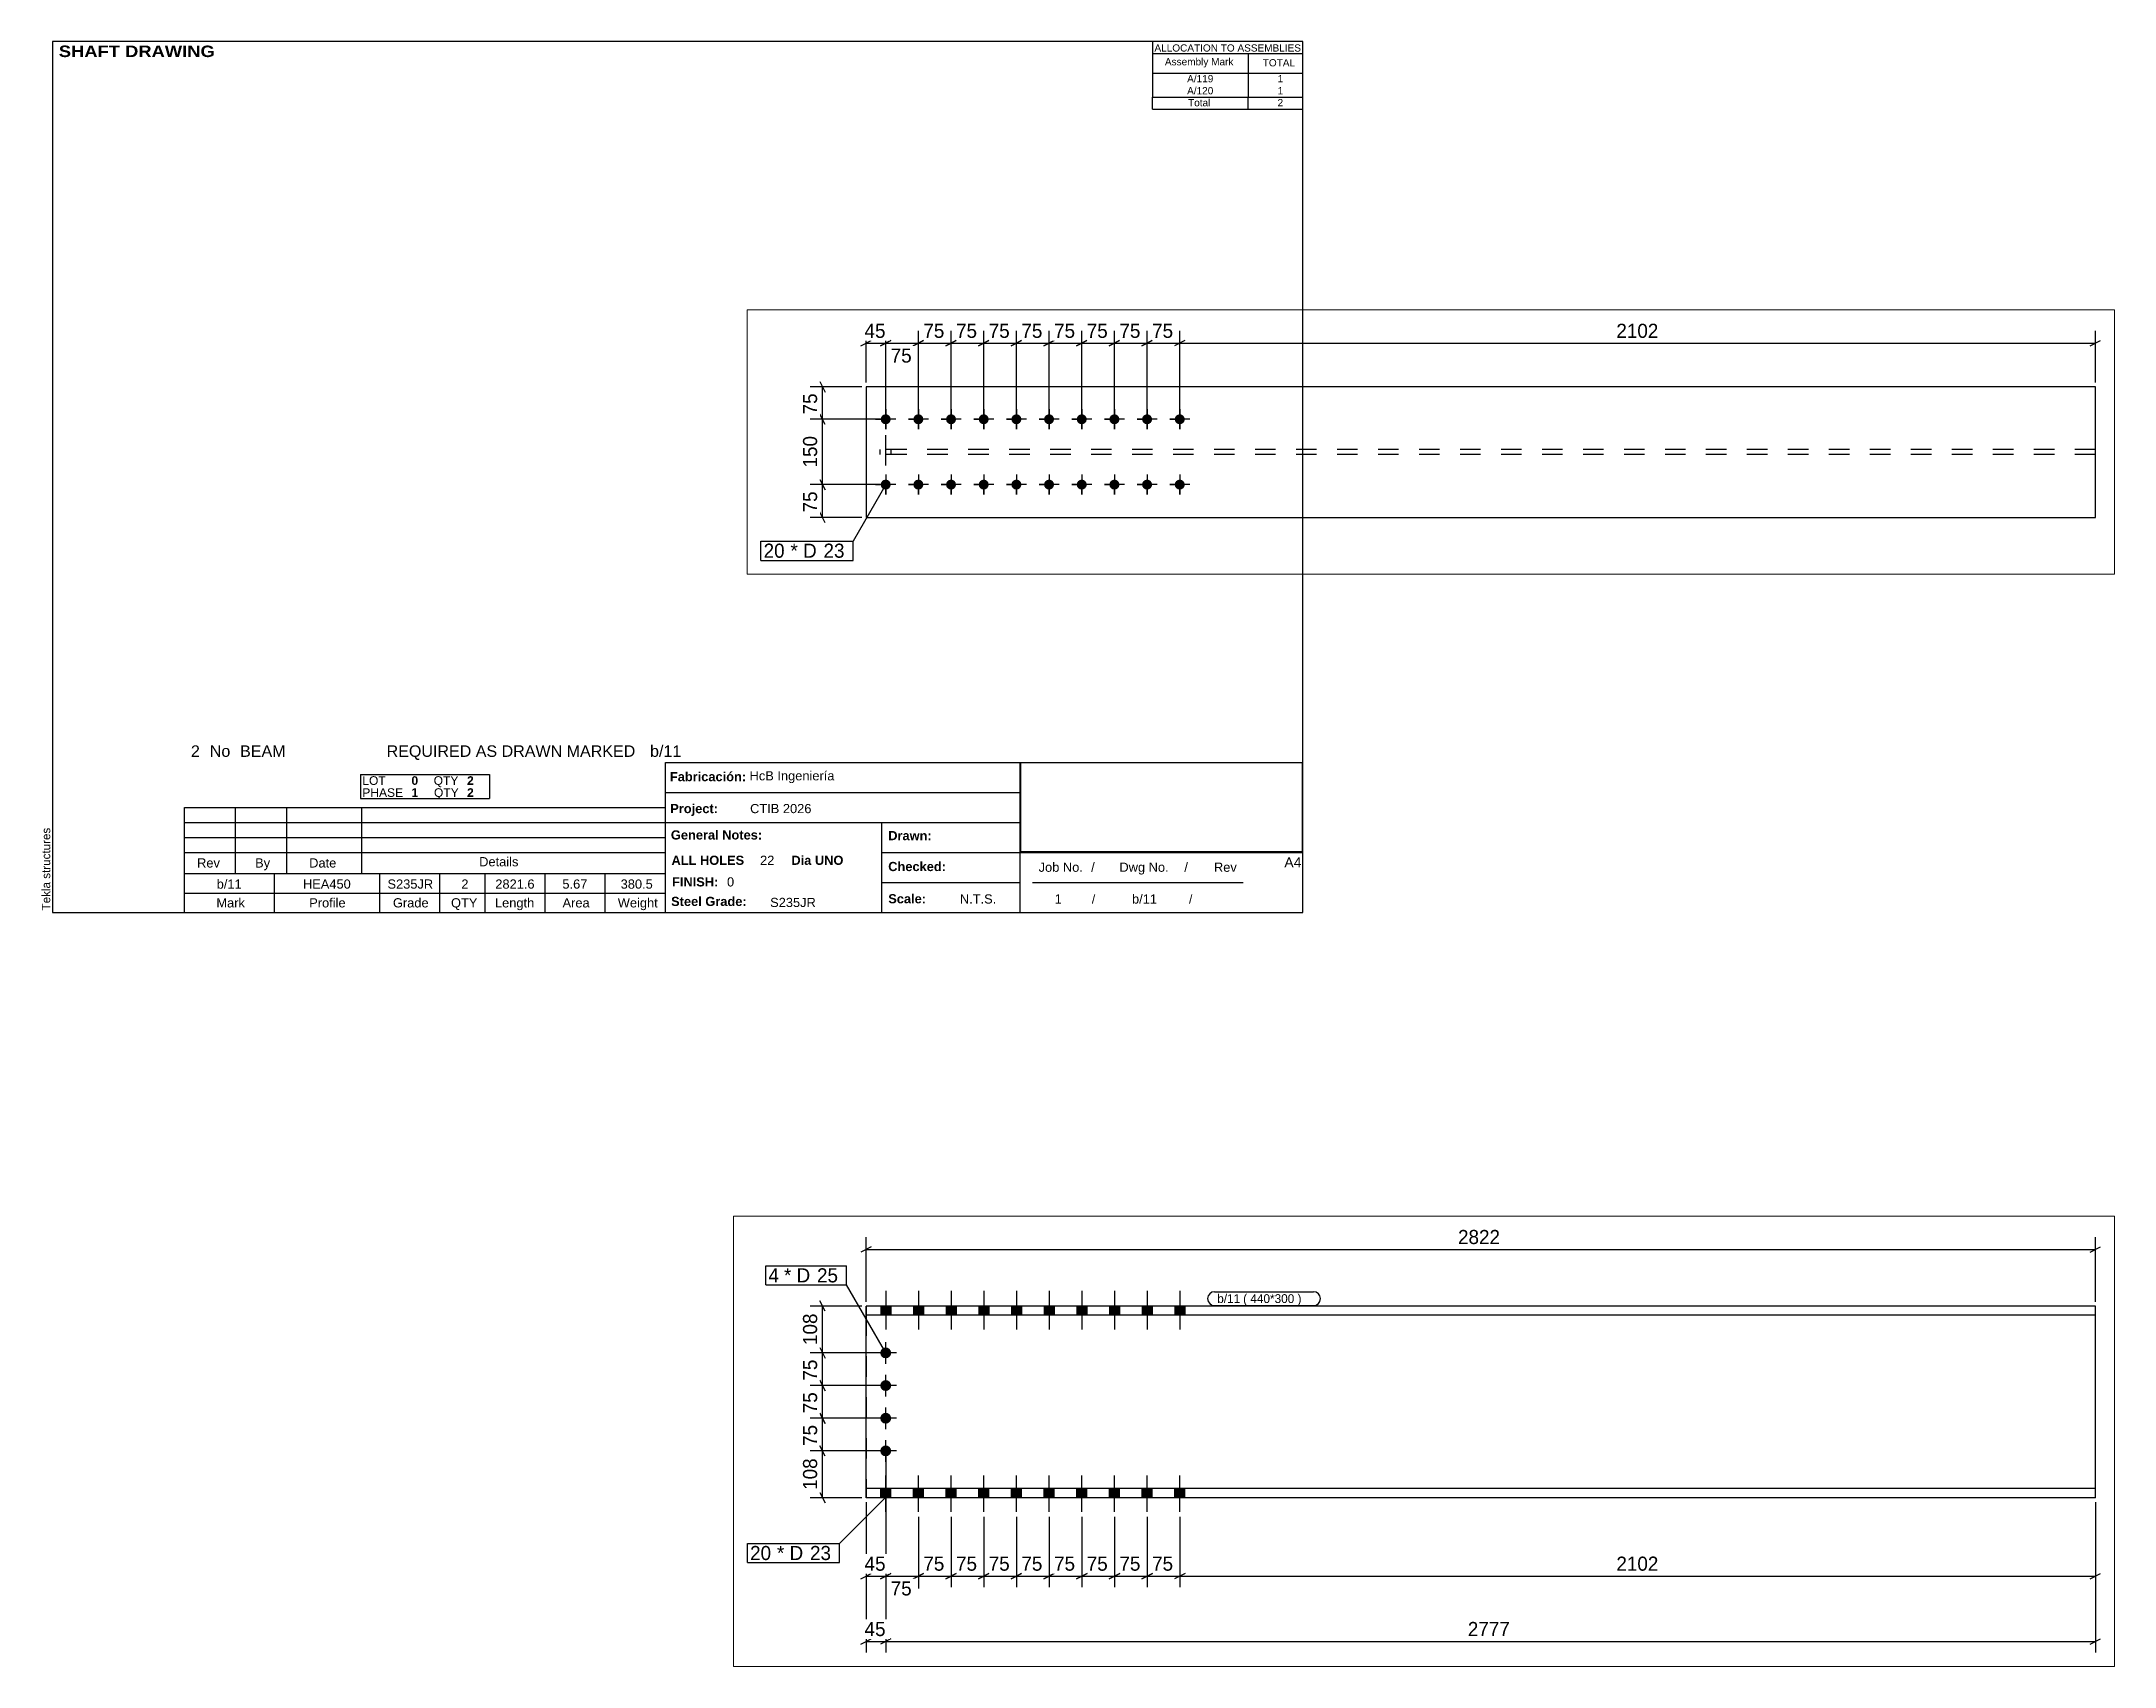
# Paper-space layout 'Layout1' of a CAD drawing. Header units: millimetres. Extents: x 2 to 478, y -168 to 205.
# The model-space entities are those that its viewports show. They can reach past a viewport. Long polylines and large blocks are cut down to what shows.
import ezdxf

# ---------------------------------------------------------------- set-up
doc = ezdxf.new("R2010")
doc.units = ezdxf.units.MM
doc.linetypes.add('DXK_LINE_DOT2', pattern=[3.9198, 1.9599, -1.9599])
doc.linetypes.add('DXK_LINE_DOT4', pattern=[0.9408, 0.4704, -0.4704])
doc.layers.add('Viewport layer', color=7, linetype='Continuous', plot=False)
doc.styles.add('Arial', font='ARIAL.TTF', dxfattribs={"height": 0.2})
doc.styles.add('Arial Black', font='ARIBLK.TTF', dxfattribs={"height": 0.2})
doc.styles.add('Arial Bold', font='ARIALBD.TTF', dxfattribs={"height": 0.2})
doc.styles.add('Comic Sans MS', font='COMIC.TTF', dxfattribs={"height": 0.2})

msp = doc.modelspace()

# ---------------------------------------------------------------- hatches: boundary and pattern name
at = {"linetype": 'Continuous'}
for points in [[(8476.6, 806.6), (8499.6, 806.6), (8499.6, 827.6), (8476.6, 827.6)], [(8476.6, 806.6), (8499.6, 806.6), (8499.6, 827.6), (8476.6, 827.6)], [(8551.6, 806.6), (8574.6, 806.6), (8574.6, 827.6), (8551.6, 827.6)], [(8551.6, 806.6), (8574.6, 806.6), (8574.6, 827.6), (8551.6, 827.6)], [(8626.6, 806.6), (8649.6, 806.6), (8649.6, 827.6), (8626.6, 827.6)], [(8626.6, 806.6), (8649.6, 806.6), (8649.6, 827.6), (8626.6, 827.6)], [(8701.6, 806.6), (8724.6, 806.6), (8724.6, 827.6), (8701.6, 827.6)], [(8701.6, 806.6), (8724.6, 806.6), (8724.6, 827.6), (8701.6, 827.6)], [(8776.6, 806.6), (8799.6, 806.6), (8799.6, 827.6), (8776.6, 827.6)], [(8776.6, 806.6), (8799.6, 806.6), (8799.6, 827.6), (8776.6, 827.6)], [(8851.6, 806.6), (8874.6, 806.6), (8874.6, 827.6), (8851.6, 827.6)], [(8851.6, 806.6), (8874.6, 806.6), (8874.6, 827.6), (8851.6, 827.6)], [(8926.6, 806.6), (8949.6, 806.6), (8949.6, 827.6), (8926.6, 827.6)], [(8926.6, 806.6), (8949.6, 806.6), (8949.6, 827.6), (8926.6, 827.6)], [(9001.6, 806.6), (9024.6, 806.6), (9024.6, 827.6), (9001.6, 827.6)], [(9001.6, 806.6), (9024.6, 806.6), (9024.6, 827.6), (9001.6, 827.6)], [(9076.6, 806.6), (9099.6, 806.6), (9099.6, 827.6), (9076.6, 827.6)], [(9076.6, 806.6), (9099.6, 806.6), (9099.6, 827.6), (9076.6, 827.6)], [(9151.6, 806.6), (9174.6, 806.6), (9174.6, 827.6), (9151.6, 827.6)], [(9151.6, 806.6), (9174.6, 806.6), (9174.6, 827.6), (9151.6, 827.6)], [(8475.6, 720.1, -1), (8500.6, 720.1, -1)], [(8475.6, 645.1, -1), (8500.6, 645.1, -1)], [(8475.6, 570.1, -1), (8500.6, 570.1, -1)], [(8475.6, 495.1, -1), (8500.6, 495.1, -1)], [(8476.6, 387.6), (8499.6, 387.6), (8499.6, 408.6), (8476.6, 408.6)], [(8476.6, 387.6), (8499.6, 387.6), (8499.6, 408.6), (8476.6, 408.6)], [(8551.6, 387.6), (8574.6, 387.6), (8574.6, 408.6), (8551.6, 408.6)], [(8551.6, 387.6), (8574.6, 387.6), (8574.6, 408.6), (8551.6, 408.6)], [(8626.6, 387.6), (8649.6, 387.6), (8649.6, 408.6), (8626.6, 408.6)], [(8626.6, 387.6), (8649.6, 387.6), (8649.6, 408.6), (8626.6, 408.6)], [(8701.6, 387.6), (8724.6, 387.6), (8724.6, 408.6), (8701.6, 408.6)], [(8701.6, 387.6), (8724.6, 387.6), (8724.6, 408.6), (8701.6, 408.6)], [(8776.6, 387.6), (8799.6, 387.6), (8799.6, 408.6), (8776.6, 408.6)], [(8776.6, 387.6), (8799.6, 387.6), (8799.6, 408.6), (8776.6, 408.6)], [(8851.6, 387.6), (8874.6, 387.6), (8874.6, 408.6), (8851.6, 408.6)], [(8851.6, 387.6), (8874.6, 387.6), (8874.6, 408.6), (8851.6, 408.6)], [(8926.6, 387.6), (8949.6, 387.6), (8949.6, 408.6), (8926.6, 408.6)], [(8926.6, 387.6), (8949.6, 387.6), (8949.6, 408.6), (8926.6, 408.6)], [(9001.6, 387.6), (9024.6, 387.6), (9024.6, 408.6), (9001.6, 408.6)], [(9001.6, 387.6), (9024.6, 387.6), (9024.6, 408.6), (9001.6, 408.6)], [(9076.6, 387.6), (9099.6, 387.6), (9099.6, 408.6), (9076.6, 408.6)], [(9076.6, 387.6), (9099.6, 387.6), (9099.6, 408.6), (9076.6, 408.6)], [(9151.6, 387.6), (9174.6, 387.6), (9174.6, 408.6), (9151.6, 408.6)], [(9151.6, 387.6), (9174.6, 387.6), (9174.6, 408.6), (9151.6, 408.6)], [(318.2, 344.4, -1), (318.2, 367.4, -1)], [(393.2, 344.4, -1), (393.2, 367.4, -1)], [(468.2, 344.4, -1), (468.2, 367.4, -1)], [(543.2, 344.4, -1), (543.2, 367.4, -1)], [(618.2, 344.4, -1), (618.2, 367.4, -1)], [(693.2, 344.4, -1), (693.2, 367.4, -1)], [(768.2, 344.4, -1), (768.2, 367.4, -1)], [(843.2, 344.4, -1), (843.2, 367.4, -1)], [(918.2, 344.4, -1), (918.2, 367.4, -1)], [(993.2, 344.4, -1), (993.2, 367.4, -1)], [(318.2, 194.4, -1), (318.2, 217.4, -1)], [(393.2, 194.4, -1), (393.2, 217.4, -1)], [(468.2, 194.4, -1), (468.2, 217.4, -1)], [(543.2, 194.4, -1), (543.2, 217.4, -1)], [(618.2, 194.4, -1), (618.2, 217.4, -1)], [(693.2, 194.4, -1), (693.2, 217.4, -1)], [(768.2, 194.4, -1), (768.2, 217.4, -1)], [(843.2, 194.4, -1), (843.2, 217.4, -1)], [(918.2, 194.4, -1), (918.2, 217.4, -1)], [(993.2, 194.4, -1), (993.2, 217.4, -1)]]:
    msp.add_hatch(color=3, dxfattribs=at).paths.add_polyline_path(points)

# ---------------------------------------------------------------- linework, layer by layer
at = {"color": 8, "linetype": 'Continuous'}
for p, q in [((8455, 963.6), (8431, 951.6)), ((8443, 837.6), (8443, 986)), ((8443, 957.6), (11264.6, 957.6)), ((11252.6, 951.6), (11276.6, 963.6)), ((11264.6, 837.6), (11264.6, 986)), ((8433, 827.6), (8314.6, 827.6)), ((8349, 815.6), (8337, 839.6)), ((8343, 720.1), (8343, 827.6)), ((8478.1, 720.1), (8314.6, 720.1)), ((8337, 732.1), (8349, 708.1)), ((8478.1, 645.1), (8314.6, 645.1)), ((8349, 633.1), (8337, 657.1)), ((8349, 558.1), (8337, 582.1)), ((261.2, 524.4), (285.2, 536.4)), ((273.2, 440.4), (273.2, 558.8)), ((306.2, 524.4), (330.2, 536.4)), ((318.2, 365.9), (318.2, 556)), ((381.2, 524.4), (405.2, 536.4)), ((393.2, 365.9), (393.2, 558.8)), ((456.2, 524.4), (480.2, 536.4)), ((468.2, 365.9), (468.2, 558.8)), ((531.2, 524.4), (555.2, 536.4)), ((543.2, 365.9), (543.2, 558.8)), ((606.2, 524.4), (630.2, 536.4)), ((618.2, 365.9), (618.2, 558.8)), ((618.2, 530.4), (693.2, 530.4)), ((705.2, 536.4), (681.2, 524.4)), ((693.2, 365.9), (693.2, 558.8)), ((756.2, 524.4), (780.2, 536.4)), ((768.2, 365.9), (768.2, 558.8)), ((831.2, 524.4), (855.2, 536.4)), ((843.2, 365.9), (843.2, 558.8)), ((906.2, 524.4), (930.2, 536.4)), ((918.2, 365.9), (918.2, 558.8)), ((918.2, 530.4), (993.2, 530.4)), ((1005.2, 536.4), (981.2, 524.4)), ((1005.2, 536.4), (981.2, 524.4)), ((993.2, 365.9), (993.2, 558.8)), ((993.2, 365.9), (993.2, 558.8)), ((993.2, 530.4), (3094.8, 530.4)), ((3082.8, 524.4), (3106.8, 536.4)), ((3094.8, 440.4), (3094.8, 558.8)), ((8478.1, 570.1), (8314.6, 570.1)), ((8478.1, 495.1), (8314.6, 495.1)), ((8349, 483.1), (8337, 507.1)), ((8488.1, 485.1), (8488.1, 32)), ((8488.1, 485.1), (8488.1, 32)), ((8488.1, 485.1), (8488.1, 179.2)), ((263.2, 430.4), (144.8, 430.4)), ((167.2, 442.4), (179.2, 418.4)), ((173.2, 355.9), (173.2, 430.4)), ((8433, 387.6), (8314.6, 387.6)), ((8337, 399.6), (8349, 375.6)), ((308.2, 355.9), (144.8, 355.9)), ((308.2, 355.9), (144.8, 355.9)), ((179.2, 343.9), (167.2, 367.9)), ((173.2, 205.9), (173.2, 355.9)), ((8443, 377.6), (8443, 32)), ((8443, 377.6), (8443, 182)), ((8563.1, 343.6), (8563.1, 182)), ((8638.1, 343.6), (8638.1, 182)), ((8713.1, 343.6), (8713.1, 182)), ((8788.1, 343.6), (8788.1, 182)), ((8863.1, 343.6), (8863.1, 182)), ((8938.1, 343.6), (8938.1, 182)), ((9013.1, 343.6), (9013.1, 182)), ((9088.1, 343.6), (9088.1, 182)), ((9163.1, 343.6), (9163.1, 182)), ((9163.1, 343.6), (9163.1, 182)), ((11264.6, 377.6), (11264.6, 32)), ((11264.6, 377.6), (11264.6, 182)), ((308.2, 205.9), (144.8, 205.9)), ((308.2, 205.9), (144.8, 205.9)), ((167.2, 217.9), (179.2, 193.9)), ((173.2, 130.4), (173.2, 205.9)), ((8431, 201.6), (8455, 213.6)), ((8476.1, 201.6), (8500.1, 213.6)), ((8551.1, 201.6), (8575.1, 213.6)), ((8626.1, 201.6), (8650.1, 213.6)), ((8701.1, 201.6), (8725.1, 213.6)), ((8776.1, 201.6), (8800.1, 213.6)), ((8788.1, 207.6), (8863.1, 207.6)), ((8875.1, 213.6), (8851.1, 201.6)), ((8926.1, 201.6), (8950.1, 213.6)), ((9001.1, 201.6), (9025.1, 213.6)), ((9076.1, 201.6), (9100.1, 213.6)), ((9088.1, 207.6), (9163.1, 207.6)), ((9175.1, 213.6), (9151.1, 201.6)), ((9175.1, 213.6), (9151.1, 201.6)), ((9163.1, 207.6), (11264.6, 207.6)), ((11252.6, 201.6), (11276.6, 213.6)), ((263.2, 130.4), (144.8, 130.4)), ((179.2, 118.4), (167.2, 142.4)), ((8431, 51.6), (8455, 63.6)), ((8443, 57.6), (8488.1, 57.6)), ((8500.1, 63.6), (8476.1, 51.6)), ((8500.1, 63.6), (8476.1, 51.6)), ((8488.1, 57.6), (11264.6, 57.6)), ((11252.6, 51.6), (11276.6, 63.6))]:
    msp.add_line(p, q, dxfattribs=at)
at = {"color": 3, "linetype": 'Continuous'}
for p, q in [((8488.1, 862.3), (8488.1, 774.1)), ((8488.1, 862.3), (8488.1, 774.1)), ((8563.1, 862.3), (8563.1, 774.1)), ((8563.1, 862.3), (8563.1, 774.1)), ((8638.1, 862.3), (8638.1, 774.1)), ((8638.1, 862.3), (8638.1, 774.1)), ((8713.1, 862.3), (8713.1, 774.1)), ((8713.1, 862.3), (8713.1, 774.1)), ((8788.1, 862.3), (8788.1, 774.1)), ((8788.1, 862.3), (8788.1, 774.1)), ((8863.1, 862.3), (8863.1, 774.1)), ((8863.1, 862.3), (8863.1, 774.1)), ((8938.1, 862.3), (8938.1, 774.1)), ((8938.1, 862.3), (8938.1, 774.1)), ((9013.1, 862.3), (9013.1, 774.1)), ((9013.1, 862.3), (9013.1, 774.1)), ((9088.1, 862.3), (9088.1, 774.1)), ((9088.1, 862.3), (9088.1, 774.1)), ((9163.1, 862.3), (9163.1, 774.1)), ((9163.1, 862.3), (9163.1, 774.1)), ((8476.6, 827.6), (8476.6, 806.6)), ((8476.6, 827.6), (8476.6, 806.6)), ((8499.6, 827.6), (8499.6, 806.6)), ((8499.6, 827.6), (8499.6, 806.6)), ((8551.6, 827.6), (8551.6, 806.6)), ((8551.6, 827.6), (8551.6, 806.6)), ((8574.6, 827.6), (8574.6, 806.6)), ((8574.6, 827.6), (8574.6, 806.6)), ((8626.6, 827.6), (8626.6, 806.6)), ((8626.6, 827.6), (8626.6, 806.6)), ((8649.6, 827.6), (8649.6, 806.6)), ((8649.6, 827.6), (8649.6, 806.6)), ((8701.6, 827.6), (8701.6, 806.6)), ((8701.6, 827.6), (8701.6, 806.6)), ((8724.6, 827.6), (8724.6, 806.6)), ((8724.6, 827.6), (8724.6, 806.6)), ((8776.6, 827.6), (8776.6, 806.6)), ((8776.6, 827.6), (8776.6, 806.6)), ((8799.6, 827.6), (8799.6, 806.6)), ((8799.6, 827.6), (8799.6, 806.6)), ((8851.6, 827.6), (8851.6, 806.6)), ((8851.6, 827.6), (8851.6, 806.6)), ((8874.6, 827.6), (8874.6, 806.6)), ((8874.6, 827.6), (8874.6, 806.6)), ((8926.6, 827.6), (8926.6, 806.6)), ((8926.6, 827.6), (8926.6, 806.6)), ((8949.6, 827.6), (8949.6, 806.6)), ((8949.6, 827.6), (8949.6, 806.6)), ((9001.6, 827.6), (9001.6, 806.6)), ((9001.6, 827.6), (9001.6, 806.6)), ((9024.6, 827.6), (9024.6, 806.6)), ((9024.6, 827.6), (9024.6, 806.6)), ((9076.6, 827.6), (9076.6, 806.6)), ((9076.6, 827.6), (9076.6, 806.6)), ((9099.6, 827.6), (9099.6, 806.6)), ((9099.6, 827.6), (9099.6, 806.6)), ((9151.6, 827.6), (9151.6, 806.6)), ((9151.6, 827.6), (9151.6, 806.6)), ((9174.6, 827.6), (9174.6, 806.6)), ((9174.6, 827.6), (9174.6, 806.6)), ((8513.1, 720.1), (8463.1, 720.1)), ((8488.1, 695.1), (8488.1, 745.1)), ((8488.1, 620.1), (8488.1, 670.1)), ((8513.1, 645.1), (8463.1, 645.1)), ((8488.1, 545.1), (8488.1, 595.1)), ((8513.1, 570.1), (8463.1, 570.1)), ((8513.1, 495.1), (8463.1, 495.1)), ((8488.1, 470.1), (8488.1, 520.1)), ((8488.1, 355.4), (8488.1, 438.6)), ((8488.1, 355.4), (8488.1, 438.6)), ((8563.1, 355.4), (8563.1, 438.6)), ((8563.1, 355.4), (8563.1, 438.6)), ((8638.1, 355.4), (8638.1, 438.6)), ((8638.1, 355.4), (8638.1, 438.6)), ((8713.1, 355.4), (8713.1, 438.6)), ((8713.1, 355.4), (8713.1, 438.6)), ((8788.1, 355.4), (8788.1, 438.6)), ((8788.1, 355.4), (8788.1, 438.6)), ((8863.1, 355.4), (8863.1, 438.6)), ((8863.1, 355.4), (8863.1, 438.6)), ((8938.1, 355.4), (8938.1, 438.6)), ((8938.1, 355.4), (8938.1, 438.6)), ((9013.1, 355.4), (9013.1, 438.6)), ((9013.1, 355.4), (9013.1, 438.6)), ((9088.1, 355.4), (9088.1, 438.6)), ((9088.1, 355.4), (9088.1, 438.6)), ((9163.1, 355.4), (9163.1, 438.6)), ((9163.1, 355.4), (9163.1, 438.6)), ((8476.6, 387.6), (8476.6, 408.6)), ((8476.6, 387.6), (8476.6, 408.6)), ((8499.6, 387.6), (8499.6, 408.6)), ((8499.6, 387.6), (8499.6, 408.6)), ((8551.6, 387.6), (8551.6, 408.6)), ((8551.6, 387.6), (8551.6, 408.6)), ((8574.6, 387.6), (8574.6, 408.6)), ((8574.6, 387.6), (8574.6, 408.6)), ((8626.6, 387.6), (8626.6, 408.6)), ((8626.6, 387.6), (8626.6, 408.6)), ((8649.6, 387.6), (8649.6, 408.6)), ((8649.6, 387.6), (8649.6, 408.6)), ((8701.6, 387.6), (8701.6, 408.6)), ((8701.6, 387.6), (8701.6, 408.6)), ((8724.6, 387.6), (8724.6, 408.6)), ((8724.6, 387.6), (8724.6, 408.6)), ((8776.6, 387.6), (8776.6, 408.6)), ((8776.6, 387.6), (8776.6, 408.6)), ((8799.6, 387.6), (8799.6, 408.6)), ((8799.6, 387.6), (8799.6, 408.6)), ((8851.6, 387.6), (8851.6, 408.6)), ((8851.6, 387.6), (8851.6, 408.6)), ((8874.6, 387.6), (8874.6, 408.6)), ((8874.6, 387.6), (8874.6, 408.6)), ((8926.6, 387.6), (8926.6, 408.6)), ((8926.6, 387.6), (8926.6, 408.6)), ((8949.6, 387.6), (8949.6, 408.6)), ((8949.6, 387.6), (8949.6, 408.6)), ((9001.6, 387.6), (9001.6, 408.6)), ((9001.6, 387.6), (9001.6, 408.6)), ((9024.6, 387.6), (9024.6, 408.6)), ((9024.6, 387.6), (9024.6, 408.6)), ((9076.6, 387.6), (9076.6, 408.6)), ((9076.6, 387.6), (9076.6, 408.6)), ((9099.6, 387.6), (9099.6, 408.6)), ((9099.6, 387.6), (9099.6, 408.6)), ((9151.6, 387.6), (9151.6, 408.6)), ((9151.6, 387.6), (9151.6, 408.6)), ((9174.6, 387.6), (9174.6, 408.6)), ((9174.6, 387.6), (9174.6, 408.6)), ((341.2, 355.9), (295.2, 355.9)), ((295.2, 355.9), (310.6, 355.9)), ((318.2, 378.9), (318.2, 332.9)), ((318.2, 378.9), (318.2, 363.6)), ((318.2, 332.9), (318.2, 348.2)), ((341.2, 355.9), (325.9, 355.9)), ((416.2, 355.9), (370.2, 355.9)), ((370.2, 355.9), (385.6, 355.9)), ((393.2, 378.9), (393.2, 332.9)), ((393.2, 378.9), (393.2, 363.6)), ((393.2, 332.9), (393.2, 348.2)), ((416.2, 355.9), (400.9, 355.9)), ((491.2, 355.9), (445.2, 355.9)), ((445.2, 355.9), (460.6, 355.9)), ((468.2, 378.9), (468.2, 332.9)), ((468.2, 378.9), (468.2, 363.6)), ((468.2, 332.9), (468.2, 348.2)), ((491.2, 355.9), (475.9, 355.9)), ((566.2, 355.9), (520.2, 355.9)), ((520.2, 355.9), (535.6, 355.9)), ((543.2, 378.9), (543.2, 332.9)), ((543.2, 378.9), (543.2, 363.6)), ((543.2, 332.9), (543.2, 348.2)), ((566.2, 355.9), (550.9, 355.9)), ((641.2, 355.9), (595.2, 355.9)), ((595.2, 355.9), (610.6, 355.9)), ((618.2, 378.9), (618.2, 332.9)), ((618.2, 378.9), (618.2, 363.6)), ((618.2, 332.9), (618.2, 348.2)), ((641.2, 355.9), (625.9, 355.9)), ((716.2, 355.9), (670.2, 355.9)), ((670.2, 355.9), (685.6, 355.9)), ((693.2, 378.9), (693.2, 332.9)), ((693.2, 378.9), (693.2, 363.6)), ((693.2, 332.9), (693.2, 348.2)), ((716.2, 355.9), (700.9, 355.9)), ((791.2, 355.9), (745.2, 355.9)), ((745.2, 355.9), (760.6, 355.9)), ((768.2, 378.9), (768.2, 332.9)), ((768.2, 378.9), (768.2, 363.6)), ((768.2, 332.9), (768.2, 348.2)), ((791.2, 355.9), (775.9, 355.9)), ((866.2, 355.9), (820.2, 355.9)), ((820.2, 355.9), (835.6, 355.9)), ((843.2, 378.9), (843.2, 332.9)), ((843.2, 378.9), (843.2, 363.6)), ((843.2, 332.9), (843.2, 348.2)), ((866.2, 355.9), (850.9, 355.9)), ((941.2, 355.9), (895.2, 355.9)), ((895.2, 355.9), (910.6, 355.9)), ((918.2, 378.9), (918.2, 332.9)), ((918.2, 378.9), (918.2, 363.6)), ((918.2, 332.9), (918.2, 348.2)), ((941.2, 355.9), (925.9, 355.9)), ((1016.2, 355.9), (970.2, 355.9)), ((970.2, 355.9), (985.6, 355.9)), ((993.2, 378.9), (993.2, 332.9)), ((993.2, 378.9), (993.2, 363.6)), ((993.2, 332.9), (993.2, 348.2)), ((1016.2, 355.9), (1000.9, 355.9)), ((341.2, 205.9), (295.2, 205.9)), ((295.2, 205.9), (310.6, 205.9)), ((318.2, 228.9), (318.2, 182.9)), ((318.2, 228.9), (318.2, 213.6)), ((318.2, 182.9), (318.2, 198.2)), ((341.2, 205.9), (325.9, 205.9)), ((416.2, 205.9), (370.2, 205.9)), ((370.2, 205.9), (385.6, 205.9)), ((393.2, 228.9), (393.2, 182.9)), ((393.2, 228.9), (393.2, 213.6)), ((393.2, 182.9), (393.2, 198.2)), ((416.2, 205.9), (400.9, 205.9)), ((491.2, 205.9), (445.2, 205.9)), ((445.2, 205.9), (460.6, 205.9)), ((468.2, 228.9), (468.2, 182.9)), ((468.2, 228.9), (468.2, 213.6)), ((468.2, 182.9), (468.2, 198.2)), ((491.2, 205.9), (475.9, 205.9)), ((566.2, 205.9), (520.2, 205.9)), ((520.2, 205.9), (535.6, 205.9)), ((543.2, 228.9), (543.2, 182.9)), ((543.2, 228.9), (543.2, 213.6)), ((543.2, 182.9), (543.2, 198.2)), ((566.2, 205.9), (550.9, 205.9)), ((641.2, 205.9), (595.2, 205.9)), ((595.2, 205.9), (610.6, 205.9)), ((618.2, 228.9), (618.2, 182.9)), ((618.2, 228.9), (618.2, 213.6)), ((618.2, 182.9), (618.2, 198.2)), ((641.2, 205.9), (625.9, 205.9)), ((716.2, 205.9), (670.2, 205.9)), ((670.2, 205.9), (685.6, 205.9)), ((693.2, 228.9), (693.2, 182.9)), ((693.2, 228.9), (693.2, 213.6)), ((693.2, 182.9), (693.2, 198.2)), ((716.2, 205.9), (700.9, 205.9)), ((791.2, 205.9), (745.2, 205.9)), ((745.2, 205.9), (760.6, 205.9)), ((768.2, 228.9), (768.2, 182.9)), ((768.2, 228.9), (768.2, 213.6)), ((768.2, 182.9), (768.2, 198.2)), ((791.2, 205.9), (775.9, 205.9)), ((866.2, 205.9), (820.2, 205.9)), ((820.2, 205.9), (835.6, 205.9)), ((843.2, 228.9), (843.2, 182.9)), ((843.2, 228.9), (843.2, 213.6)), ((843.2, 182.9), (843.2, 198.2)), ((866.2, 205.9), (850.9, 205.9)), ((941.2, 205.9), (895.2, 205.9)), ((895.2, 205.9), (910.6, 205.9)), ((918.2, 228.9), (918.2, 182.9)), ((918.2, 228.9), (918.2, 213.6)), ((918.2, 182.9), (918.2, 198.2)), ((941.2, 205.9), (925.9, 205.9)), ((1016.2, 205.9), (970.2, 205.9)), ((970.2, 205.9), (985.6, 205.9)), ((993.2, 228.9), (993.2, 182.9)), ((993.2, 228.9), (993.2, 213.6)), ((993.2, 182.9), (993.2, 198.2)), ((1016.2, 205.9), (1000.9, 205.9))]:
    msp.add_line(p, q, dxfattribs=at)
at = {"color": 7, "linetype": 'Continuous'}
for p, q in [((8443, 806.6), (8443, 827.6)), ((8443, 827.6), (8443, 827.6)), ((11264.6, 827.6), (8443, 827.6)), ((11264.6, 387.6), (11264.6, 827.6)), ((8443, 408.6), (8443, 806.6)), ((8443, 806.6), (8443, 806.6)), ((11264.6, 806.6), (8443, 806.6)), ((273.2, 430.4), (273.2, 130.4)), ((3094.8, 430.4), (273.2, 430.4)), ((3094.8, 130.4), (3094.8, 430.4)), ((8443, 387.6), (8443, 408.6)), ((8443, 408.6), (8443, 408.6)), ((11264.6, 408.6), (8443, 408.6)), ((8443, 387.6), (8443, 387.6)), ((11264.6, 387.6), (8443, 387.6)), ((273.2, 130.4), (3094.8, 130.4))]:
    msp.add_line(p, q, dxfattribs=at)
at = {"color": 7, "linetype": 'DXK_LINE_DOT4'}
for p, q in [((8443, 827.6), (8443, 806.6)), ((8443, 806.6), (8443, 806.6)), ((8443, 806.6), (8443, 408.6)), ((8443, 408.6), (8443, 408.6)), ((8443, 408.6), (8443, 387.6)), ((3094.8, 286.2), (273.2, 286.2)), ((3094.8, 274.7), (273.2, 274.7))]:
    msp.add_line(p, q, dxfattribs=at)
at = {"color": 3, "linetype": 'DXK_LINE_DOT2'}
for p, q in [((305.7, 274.7), (305.7, 286.2)), ((305.7, 274.7), (305.7, 286.2)), ((305.7, 274.7), (305.7, 286.2)), ((305.7, 274.7), (305.7, 286.2)), ((318.2, 250), (318.2, 319.5)), ((318.2, 250), (318.2, 319.5)), ((318.2, 250), (318.2, 319.5)), ((318.2, 250), (318.2, 319.5)), ((330.7, 274.7), (330.7, 286.2)), ((330.7, 274.7), (330.7, 286.2)), ((330.7, 274.7), (330.7, 286.2)), ((330.7, 274.7), (330.7, 286.2))]:
    msp.add_line(p, q, dxfattribs=at)

# ---------------------------------------------------------------- wipeouts: each hides what was drawn before it
at = {"color": 0}
for points in [[(8245, 882), (8245, 914), (8218.9, 914), (8218.9, 882)], [(8228.9, 244.5), (8228.9, 276.5), (8176.8, 276.5), (8176.8, 244.5)], [(90.1, 38), (90.1, 70), (38, 70), (38, 38)]]:
    msp.add_wipeout(points, dxfattribs=at)

# ---------------------------------------------------------------- next in the draw order: wipeouts: each hides what was drawn before it
for points in [[(9912.3, 963.6), (9912.3, 1008.4), (9795.3, 1008.4), (9795.3, 963.6)], [(8245, 882), (8245, 914), (8218.9, 914), (8218.9, 882)], [(8337, 815.9), (8292.2, 815.9), (8292.2, 731.8), (8337, 731.8)], [(9302.5, 834.6), (9302.5, 854.6), (9249, 854.6), (9249, 834.6)], [(688.2, 536.4), (688.2, 581.2), (623.3, 581.2), (623.3, 536.4)], [(988.2, 536.4), (988.2, 581.2), (923.3, 581.2), (923.3, 536.4)], [(2099.1, 536.4), (2099.1, 581.2), (1988.9, 581.2), (1988.9, 536.4)], [(167.2, 323), (122.4, 323), (122.4, 238.8), (167.2, 238.8)], [(8228.9, 244.5), (8228.9, 276.5), (8176.8, 276.5), (8176.8, 244.5)], [(8858, 213.6), (8858, 258.4), (8793.1, 258.4), (8793.1, 213.6)], [(9158, 213.6), (9158, 258.4), (9093.1, 258.4), (9093.1, 213.6)], [(10269, 213.6), (10269, 258.4), (10158.8, 258.4), (10158.8, 213.6)], [(8498, 63.6), (8498, 108.4), (8433.1, 108.4), (8433.1, 63.6)], [(9934.9, 63.6), (9934.9, 108.4), (9817.8, 108.4), (9817.8, 63.6)], [(90.1, 38), (90.1, 70), (38, 70), (38, 38)]]:
    msp.add_wipeout(points, dxfattribs=at)

# ---------------------------------------------------------------- next in the draw order: linework, layer by layer
at = {"color": 7, "linetype": 'Continuous'}
for p, q in [((8212.9, 876), (8212.9, 920)), ((8170.8, 238.5), (8170.8, 282.5)), ((32, 32), (32, 76))]:
    msp.add_line(p, q, dxfattribs=at)
at = {"color": 8, "linetype": 'Continuous'}
for p, q in [((8478.1, 720.1), (8314.6, 720.1)), ((8337, 732.1), (8349, 708.1)), ((8343, 645.1), (8343, 720.1)), ((543.2, 530.4), (618.2, 530.4)), ((630.2, 536.4), (606.2, 524.4)), ((618.2, 365.9), (618.2, 558.8)), ((681.2, 524.4), (705.2, 536.4)), ((693.2, 365.9), (693.2, 558.8)), ((843.2, 530.4), (918.2, 530.4)), ((930.2, 536.4), (906.2, 524.4)), ((918.2, 365.9), (918.2, 558.8)), ((179.2, 343.9), (167.2, 367.9)), ((8788.1, 343.6), (8788.1, 182)), ((8863.1, 343.6), (8863.1, 182)), ((9088.1, 343.6), (9088.1, 182)), ((167.2, 217.9), (179.2, 193.9)), ((8713.1, 207.6), (8788.1, 207.6)), ((8800.1, 213.6), (8776.1, 201.6)), ((8851.1, 201.6), (8875.1, 213.6)), ((9013.1, 207.6), (9088.1, 207.6)), ((9100.1, 213.6), (9076.1, 201.6))]:
    msp.add_line(p, q, dxfattribs=at)

# ---------------------------------------------------------------- next in the draw order: texts
at = {"color": 3, "style": 'Comic Sans MS'}
for s, p in [('2822', (9801.7, 970)), ('75', (629.7, 542.8)), ('75', (929.7, 542.8)), ('2102', (1995.3, 542.8)), ('75', (8799.5, 220)), ('75', (9099.5, 220)), ('2102', (10165.2, 220)), ('45', (8439.5, 70)), ('2777', (9824.2, 70))]:
    msp.add_text(s, height=32.38, dxfattribs=at).set_placement(p)
for s, p in [('108', (8330.6, 738.2)), ('150', (160.8, 245.2))]:
    msp.add_text(s, height=32.38, rotation=90.0002, dxfattribs=at).set_placement(p)

# ---------------------------------------------------------------- next in the draw order: wipeouts: each hides what was drawn before it
at = {"color": 0}
for points in [[(8320.8, 882), (8320.8, 914), (8254.6, 914), (8254.6, 882)], [(9302.5, 834.6), (9302.5, 854.6), (9249, 854.6), (9249, 834.6)], [(8304.7, 244.5), (8304.7, 276.5), (8238.5, 276.5), (8238.5, 244.5)], [(165.9, 38), (165.9, 70), (99.7, 70), (99.7, 38)]]:
    msp.add_wipeout(points, dxfattribs=at)

# ---------------------------------------------------------------- next in the draw order: linework, layer by layer
at = {"color": 7, "linetype": 'Continuous'}
msp.add_arc((9243, 844.6), 16, 90, 270, dxfattribs=at)

# ---------------------------------------------------------------- next in the draw order: wipeouts: each hides what was drawn before it
at = {"color": 0}
for points in [[(8320.8, 882), (8320.8, 914), (8254.6, 914), (8254.6, 882)], [(9463.9, 834.6), (9463.9, 854.6), (9308.5, 854.6), (9308.5, 834.6)], [(8337, 715.1), (8292.2, 715.1), (8292.2, 650.1), (8337, 650.1)], [(613.2, 536.4), (613.2, 581.2), (548.3, 581.2), (548.3, 536.4)], [(913.2, 536.4), (913.2, 581.2), (848.3, 581.2), (848.3, 536.4)], [(167.2, 425.6), (122.4, 425.6), (122.4, 360.7), (167.2, 360.7)], [(8304.7, 244.5), (8304.7, 276.5), (8238.5, 276.5), (8238.5, 244.5)], [(8783, 213.6), (8783, 258.4), (8718.1, 258.4), (8718.1, 213.6)], [(9083, 213.6), (9083, 258.4), (9018.1, 258.4), (9018.1, 213.6)], [(167.2, 200.6), (122.4, 200.6), (122.4, 135.7), (167.2, 135.7)], [(165.9, 38), (165.9, 70), (99.7, 70), (99.7, 38)]]:
    msp.add_wipeout(points, dxfattribs=at)

# ---------------------------------------------------------------- next in the draw order: linework, layer by layer
at = {"color": 8, "linetype": 'Continuous'}
for p, q in [((8478.1, 645.1), (8314.6, 645.1)), ((8337, 657.1), (8349, 633.1)), ((8343, 570.1), (8343, 645.1)), ((468.2, 530.4), (543.2, 530.4)), ((555.2, 536.4), (531.2, 524.4)), ((543.2, 365.9), (543.2, 558.8)), ((768.2, 530.4), (843.2, 530.4)), ((855.2, 536.4), (831.2, 524.4)), ((843.2, 365.9), (843.2, 558.8)), ((8713.1, 343.6), (8713.1, 182)), ((9013.1, 343.6), (9013.1, 182)), ((8638.1, 207.6), (8713.1, 207.6)), ((8725.1, 213.6), (8701.1, 201.6)), ((8938.1, 207.6), (9013.1, 207.6)), ((9025.1, 213.6), (9001.1, 201.6))]:
    msp.add_line(p, q, dxfattribs=at)

# ---------------------------------------------------------------- next in the draw order: texts
at = {"color": 3, "style": 'Comic Sans MS'}
for s, height, p in [('4', 32.4, (8218.9, 882)), ('75', 32.38, (554.7, 542.8)), ('75', 32.38, (854.7, 542.8)), ('20', 32.38, (8176.8, 244.5)), ('75', 32.38, (8724.5, 220)), ('75', 32.38, (9024.5, 220)), ('20', 32.38, (38, 38))]:
    msp.add_text(s, height=height, dxfattribs=at).set_placement(p)
for p in [(8330.6, 656.5), (160.8, 367.1), (160.8, 142.1)]:
    msp.add_text('75', height=32.38, rotation=90.0002, dxfattribs=at).set_placement(p)

# ---------------------------------------------------------------- next in the draw order: wipeouts: each hides what was drawn before it
at = {"color": 0}
for points in [[(8382.5, 882), (8382.5, 914), (8330.4, 914), (8330.4, 882)], [(9463.9, 834.6), (9463.9, 854.6), (9308.5, 854.6), (9308.5, 834.6)], [(8366.4, 244.5), (8366.4, 276.5), (8314.3, 276.5), (8314.3, 244.5)], [(227.6, 38), (227.6, 70), (175.5, 70), (175.5, 38)]]:
    msp.add_wipeout(points, dxfattribs=at)

# ---------------------------------------------------------------- next in the draw order: linework, layer by layer
at = {"color": 7, "linetype": 'Continuous'}
for p, q in [((9243, 860.6), (9469.9, 860.6)), ((9243, 828.6), (9469.9, 828.6))]:
    msp.add_line(p, q, dxfattribs=at)
msp.add_arc((9469.9, 844.6), 16, 270, 90, dxfattribs=at)

# ---------------------------------------------------------------- next in the draw order: texts
at = {"color": 3, "style": 'Comic Sans MS'}
for s, height, p in [('b/11', 20.23, (9249, 834.6)), ('(\xa0440*300\xa0) ', 20.234, (9308.5, 834.6))]:
    msp.add_text(s, height=height, dxfattribs=at).set_placement(p)

# ---------------------------------------------------------------- next in the draw order: wipeouts: each hides what was drawn before it
at = {"color": 0}
for points in [[(8382.5, 882), (8382.5, 914), (8330.4, 914), (8330.4, 882)], [(8337, 640.1), (8292.2, 640.1), (8292.2, 575.1), (8337, 575.1)], [(538.2, 536.4), (538.2, 581.2), (473.3, 581.2), (473.3, 536.4)], [(838.2, 536.4), (838.2, 581.2), (773.3, 581.2), (773.3, 536.4)], [(8366.4, 244.5), (8366.4, 276.5), (8314.3, 276.5), (8314.3, 244.5)], [(8708, 213.6), (8708, 258.4), (8643.1, 258.4), (8643.1, 213.6)], [(9008, 213.6), (9008, 258.4), (8943.1, 258.4), (8943.1, 213.6)], [(227.6, 38), (227.6, 70), (175.5, 70), (175.5, 38)]]:
    msp.add_wipeout(points, dxfattribs=at)

# ---------------------------------------------------------------- next in the draw order: linework, layer by layer
at = {"color": 7, "linetype": 'Continuous'}
for p, q in [((8212.9, 920), (8398.1, 920)), ((8398.1, 876), (8398.1, 920)), ((8212.9, 876), (8398.1, 876)), ((8488.1, 720.1), (8398.1, 876)), ((8488.1, 388.6), (8382, 282.5)), ((8170.8, 282.5), (8382, 282.5)), ((8170.8, 238.5), (8382, 238.5)), ((8382, 238.5), (8382, 282.5)), ((318.2, 205.9), (243.2, 76)), ((32, 76), (243.2, 76)), ((243.2, 32), (243.2, 76)), ((32, 32), (243.2, 32))]:
    msp.add_line(p, q, dxfattribs=at)
at = {"color": 8, "linetype": 'Continuous'}
for p, q in [((8337, 582.1), (8349, 558.1)), ((393.2, 530.4), (468.2, 530.4)), ((480.2, 536.4), (456.2, 524.4)), ((468.2, 365.9), (468.2, 558.8)), ((693.2, 530.4), (768.2, 530.4)), ((780.2, 536.4), (756.2, 524.4)), ((768.2, 365.9), (768.2, 558.8)), ((8478.1, 570.1), (8314.6, 570.1)), ((8343, 495.1), (8343, 570.1)), ((8638.1, 343.6), (8638.1, 182)), ((8938.1, 343.6), (8938.1, 182)), ((8563.1, 207.6), (8638.1, 207.6)), ((8650.1, 213.6), (8626.1, 201.6)), ((8863.1, 207.6), (8938.1, 207.6)), ((8950.1, 213.6), (8926.1, 201.6))]:
    msp.add_line(p, q, dxfattribs=at)

# ---------------------------------------------------------------- next in the draw order: texts
at = {"color": 3, "style": 'Comic Sans MS'}
for s, p in [('* D', (8254.6, 882)), ('25', (8330.4, 882)), ('75', (479.7, 542.8)), ('75', (779.7, 542.8)), ('* D', (8238.5, 244.5)), ('23', (8314.3, 244.5)), ('75', (8649.5, 220)), ('75', (8949.5, 220)), ('* D', (99.7, 38)), ('23', (175.5, 38))]:
    msp.add_text(s, height=32.38, dxfattribs=at).set_placement(p)
msp.add_text('75', height=32.38, rotation=90.0002, dxfattribs=at).set_placement((8330.6, 581.5))

# ---------------------------------------------------------------- next in the draw order: wipeouts: each hides what was drawn before it
at = {"color": 0}
for points in [[(463.2, 536.4), (463.2, 581.2), (398.3, 581.2), (398.3, 536.4)], [(763.2, 536.4), (763.2, 581.2), (698.3, 581.2), (698.3, 536.4)], [(8337, 565.1), (8292.2, 565.1), (8292.2, 500.1), (8337, 500.1)], [(8633, 213.6), (8633, 258.4), (8568.1, 258.4), (8568.1, 213.6)], [(8933, 213.6), (8933, 258.4), (8868.1, 258.4), (8868.1, 213.6)]]:
    msp.add_wipeout(points, dxfattribs=at)

# ---------------------------------------------------------------- next in the draw order: linework, layer by layer
at = {"color": 8, "linetype": 'Continuous'}
for p, q in [((318.2, 530.4), (393.2, 530.4)), ((405.2, 536.4), (381.2, 524.4)), ((393.2, 365.9), (393.2, 556)), ((8478.1, 495.1), (8314.6, 495.1)), ((8349, 483.1), (8337, 507.1)), ((8343, 387.6), (8343, 495.1)), ((8563.1, 343.6), (8563.1, 179.2)), ((8488.1, 207.6), (8563.1, 207.6)), ((8575.1, 213.6), (8551.1, 201.6))]:
    msp.add_line(p, q, dxfattribs=at)

# ---------------------------------------------------------------- next in the draw order: texts
at = {"color": 3, "style": 'Comic Sans MS'}
for p in [(404.7, 542.8), (704.7, 542.8), (8574.5, 220), (8874.5, 220)]:
    msp.add_text('75', height=32.38, dxfattribs=at).set_placement(p)
msp.add_text('75', height=32.38, rotation=90.0002, dxfattribs=at).set_placement((8330.6, 506.5))

# ---------------------------------------------------------------- next in the draw order: wipeouts: each hides what was drawn before it
at = {"color": 0}
for points in [[(388.2, 479.6), (388.2, 524.4), (323.3, 524.4), (323.3, 479.6)], [(8337, 483.4), (8292.2, 483.4), (8292.2, 399.3), (8337, 399.3)], [(8558, 156.8), (8558, 201.6), (8493.1, 201.6), (8493.1, 156.8)]]:
    msp.add_wipeout(points, dxfattribs=at)

# ---------------------------------------------------------------- next in the draw order: linework, layer by layer
at = {"color": 8, "linetype": 'Continuous'}
for p, q in [((273.2, 530.4), (318.2, 530.4)), ((330.2, 536.4), (306.2, 524.4)), ((318.2, 365.9), (318.2, 558.8)), ((8488.1, 485.1), (8488.1, 182)), ((8443, 207.6), (8488.1, 207.6)), ((8500.1, 213.6), (8476.1, 201.6))]:
    msp.add_line(p, q, dxfattribs=at)

# ---------------------------------------------------------------- next in the draw order: texts
at = {"color": 3, "style": 'Comic Sans MS'}
for p in [(329.7, 486), (8499.5, 163.2)]:
    msp.add_text('75', height=32.38, dxfattribs=at).set_placement(p)
msp.add_text('108', height=32.38, rotation=90.0002, dxfattribs=at).set_placement((8330.6, 405.7))

# ---------------------------------------------------------------- next in the draw order: wipeouts: each hides what was drawn before it
at = {"color": 0}
for points in [[(328.2, 536.4), (328.2, 581.2), (263.2, 581.2), (263.2, 536.4)], [(8498, 213.6), (8498, 258.4), (8433.1, 258.4), (8433.1, 213.6)]]:
    msp.add_wipeout(points, dxfattribs=at)

# ---------------------------------------------------------------- next in the draw order: texts
at = {"color": 3, "style": 'Comic Sans MS'}
for p in [(269.6, 542.8), (8439.5, 220)]:
    msp.add_text('45', height=32.38, dxfattribs=at).set_placement(p)

psp = doc.layouts.get("Layout1")

# ---------------------------------------------------------------- linework, layer by layer
at = {"color": 5, "linetype": 'Continuous'}
for p, q in [((292, 205), (5, 205)), ((5, 205), (5, 5)), ((292, 5), (292, 205)), ((5, 5), (292, 5))]:
    psp.add_line(p, q, dxfattribs=at)
at = {"color": 7, "linetype": 'Continuous'}
for p, q in [((257.51, 205), (257.51, 197.75)), ((257.57, 202.24), (292, 202.24)), ((279.49, 202.24), (279.49, 197.75)), ((257.51, 197.75), (257.51, 195)), ((257.57, 197.75), (292, 197.75)), ((279.49, 197.75), (279.49, 195)), ((257.51, 195), (257.51, 192.24)), ((257.51, 189.47), (257.51, 192.23)), ((257.54, 192.23), (292, 192.23)), ((279.49, 195), (279.49, 192.24)), ((279.49, 189.47), (279.49, 192.23)), ((257.51, 189.47), (292, 189.47)), ((145.72, 5), (145.72, 39.5)), ((145.75, 39.5), (292, 39.5)), ((227.14, 5), (227.14, 39.5)), ((75.68, 36.74), (105.35, 36.74)), ((75.68, 36.74), (75.68, 33.98)), ((75.68, 33.98), (75.68, 31.22)), ((105.35, 36.74), (105.35, 33.98)), ((105.35, 33.98), (105.35, 31.22)), ((35.31, 13.97), (35.31, 29.15)), ((35.31, 29.15), (145.71, 29.15)), ((47.04, 13.97), (47.04, 29.15)), ((58.77, 13.97), (58.77, 29.15)), ((75.68, 31.22), (105.35, 31.22)), ((76.02, 13.97), (76.02, 29.15)), ((145.71, 13.97), (145.71, 29.15)), ((145.72, 32.6), (227.14, 32.6)), ((35.31, 25.7), (145.71, 25.7)), ((145.72, 25.7), (227.14, 25.7)), ((195.4, 5), (195.4, 25.7)), ((35.31, 22.25), (145.71, 22.25)), ((35.31, 18.8), (145.71, 18.8)), ((195.4, 18.8), (292, 18.8)), ((35.31, 13.96), (145.71, 13.97)), ((35.31, 9.49), (35.31, 13.96)), ((56.01, 9.49), (56.01, 13.97)), ((80.16, 9.49), (80.16, 13.97)), ((93.96, 9.49), (93.96, 13.97)), ((104.31, 9.49), (104.31, 13.97)), ((118.11, 9.49), (118.11, 13.97)), ((131.91, 9.49), (131.91, 13.97)), ((195.4, 11.9), (227.14, 11.9)), ((229.99, 11.92), (278.29, 11.92)), ((35.31, 9.48), (145.72, 9.49)), ((35.31, 5), (35.31, 9.48)), ((56.01, 5), (56.01, 9.48)), ((80.16, 5), (80.16, 9.48)), ((93.96, 5), (93.96, 9.48)), ((104.31, 5), (104.31, 9.48)), ((118.11, 5), (118.11, 9.48)), ((131.91, 5), (131.91, 9.48))]:
    psp.add_line(p, q, dxfattribs=at)
at = {"color": 2, "linetype": 'Continuous'}
for p, q in [((227.28, 39.46), (291.86, 39.46)), ((227.29, 19.02), (227.29, 39.46)), ((291.96, 19.03), (291.96, 39.47)), ((227.28, 19.03), (291.86, 19.03))]:
    psp.add_line(p, q, dxfattribs=at)

# ---------------------------------------------------------------- texts
at = {"color": 7}
for s, height, style, p in [(' SHAFT DRAWING', 2.6342, 'Arial Black', (5.3, 201.42)), ('ALLOCATION TO ASSEMBLIES', 1.6475, 'Arial', (257.95, 202.68)), ('Assembly Mark', 1.6475, 'Arial', (260.35, 199.52)), ('TOTAL', 1.648, 'Arial', (282.81, 199.28)), ('2', 2.64, 'Arial', (36.8, 40.76)), ('No', 2.636, 'Arial', (41.13, 40.76)), ('BEAM', 2.636, 'Arial', (48.08, 40.76)), ('REQUIRED AS DRAWN MARKED', 2.636, 'Arial', (81.71, 40.76)), ('b/11', 2.636, 'Arial', (142.18, 40.76)), ('b/11', 2.109, 'Arial', (42.71, 10.5)), ('HEA450', 2.109, 'Arial', (62.51, 10.5)), ('S235JR', 2.109, 'Arial', (81.91, 10.5)), ('2', 2.11, 'Arial', (98.86, 10.5)), ('2821.6', 2.109, 'Arial', (106.66, 10.5)), ('5.67', 2.109, 'Arial', (122.06, 10.5)), ('380.5', 2.109, 'Arial', (135.43, 10.5)), ('FINISH:', 2.107, 'Arial Bold', (147.22, 11)), ('0', 2.11, 'Arial', (159.84, 11))]:
    psp.add_text(s, height=height, dxfattribs=dict(at, style=style)).set_placement(p)
at = {"color": 7, "linetype": 'Continuous'}
for s, height, style, p in [('A/119', 1.648, 'Arial', (265.45, 195.63)), ('1', 1.65, 'Arial', (286.23, 195.63)), ('A/120', 1.648, 'Arial', (265.45, 192.87)), ('Total', 1.648, 'Arial', (265.67, 190.12)), ('2', 1.65, 'Arial', (286.21, 190.12)), ('1', 1.65, 'Arial', (286.23, 192.87)), ('LOT', 1.977, 'Arial', (76.13, 34.33)), ('PHASE', 1.977, 'Arial', (76.13, 31.57)), ('0', 1.98, 'Arial Bold', (87.41, 34.33)), ('1', 1.98, 'Arial Bold', (87.41, 31.57)), ('QTY', 1.977, 'Arial', (92.51, 34.33)), ('QTY', 1.977, 'Arial', (92.58, 31.57)), ('2', 1.98, 'Arial Bold', (100.18, 34.33)), ('2', 1.98, 'Arial Bold', (100.18, 31.57)), ('Fabricación:', 2.1074, 'Arial Bold', (146.73, 35.16)), ('HcB Ingeniería', 2.1088, 'Arial', (165.02, 35.36)), ('Project:', 2.107, 'Arial Bold', (146.81, 27.83)), ('CTIB 2026', 2.109, 'Arial', (165.14, 27.83)), ('General Notes:', 2.1074, 'Arial Bold', (146.96, 21.78)), ('Drawn:', 2.107, 'Arial Bold', (196.85, 21.62)), ('Rev', 2.109, 'Arial', (38.21, 15.35)), ('By', 2.109, 'Arial', (51.53, 15.35)), ('Date', 2.109, 'Arial', (63.94, 15.35)), ('Details', 2.109, 'Arial', (102.96, 15.63)), ('ALL HOLES', 2.107, 'Arial Bold', (147.1, 15.96)), ('22', 2.109, 'Arial', (167.43, 15.96)), ('Dia UNO', 2.107, 'Arial Bold', (174.62, 15.96)), ('Checked:', 2.107, 'Arial Bold', (196.85, 14.53)), ('Job No.', 2.109, 'Arial', (231.37, 14.37)), ('/', 2.11, 'Arial', (243.42, 14.37)), ('Dwg No.', 2.109, 'Arial', (249.91, 14.37)), ('/', 2.11, 'Arial', (264.81, 14.37)), ('Rev', 2.109, 'Arial', (271.61, 14.37)), ('A4', 2.307, 'Arial', (287.76, 15.38)), ('Mark', 2.109, 'Arial', (42.64, 6.19)), ('Profile', 2.109, 'Arial', (63.95, 6.19)), ('Grade', 2.109, 'Arial', (83.16, 6.19)), ('QTY', 2.109, 'Arial', (96.49, 6.19)), ('Length', 2.109, 'Arial', (106.58, 6.19)), ('Area', 2.109, 'Arial', (122.09, 6.19)), ('Weight', 2.109, 'Arial', (134.77, 6.19)), ('Steel Grade:', 2.1074, 'Arial Bold', (147.01, 6.52)), ('S235JR', 2.109, 'Arial', (169.74, 6.28)), ('Scale:', 2.107, 'Arial Bold', (196.85, 7.13)), ('N.T.S.', 2.109, 'Arial', (213.29, 7.08)), ('1', 2.11, 'Arial', (235.04, 7.08)), ('/', 1.98, 'Arial', (243.58, 7.08)), ('b/11', 2.109, 'Arial', (252.8, 7.08)), ('/', 1.98, 'Arial', (265.88, 7.08))]:
    psp.add_text(s, height=height, dxfattribs=dict(at, style=style)).set_placement(p)
at = {"color": 174, "linetype": 'Continuous', "style": 'Arial'}
psp.add_text('Tekla structures', height=1.9102, rotation=90, dxfattribs=at).set_placement((4.5, 5.5))

# ---------------------------------------------------------------- viewports
at = {"layer": 'Viewport layer', "view_target_point": (1569.39, 303.4)}
psp.add_viewport(center=(321.38, 113.01), size=(313.88, 60.6801), view_center_point=(0, 0), view_height=606.8007, dxfattribs=at)
at = {"layer": 'Viewport layer', "view_target_point": (9723.71, 517)}
psp.add_viewport(center=(319.83, -116.39), size=(316.98, 103.4), view_center_point=(0, 0), view_height=1034, status=3, dxfattribs=at)

doc.saveas('drawing.dxf')
